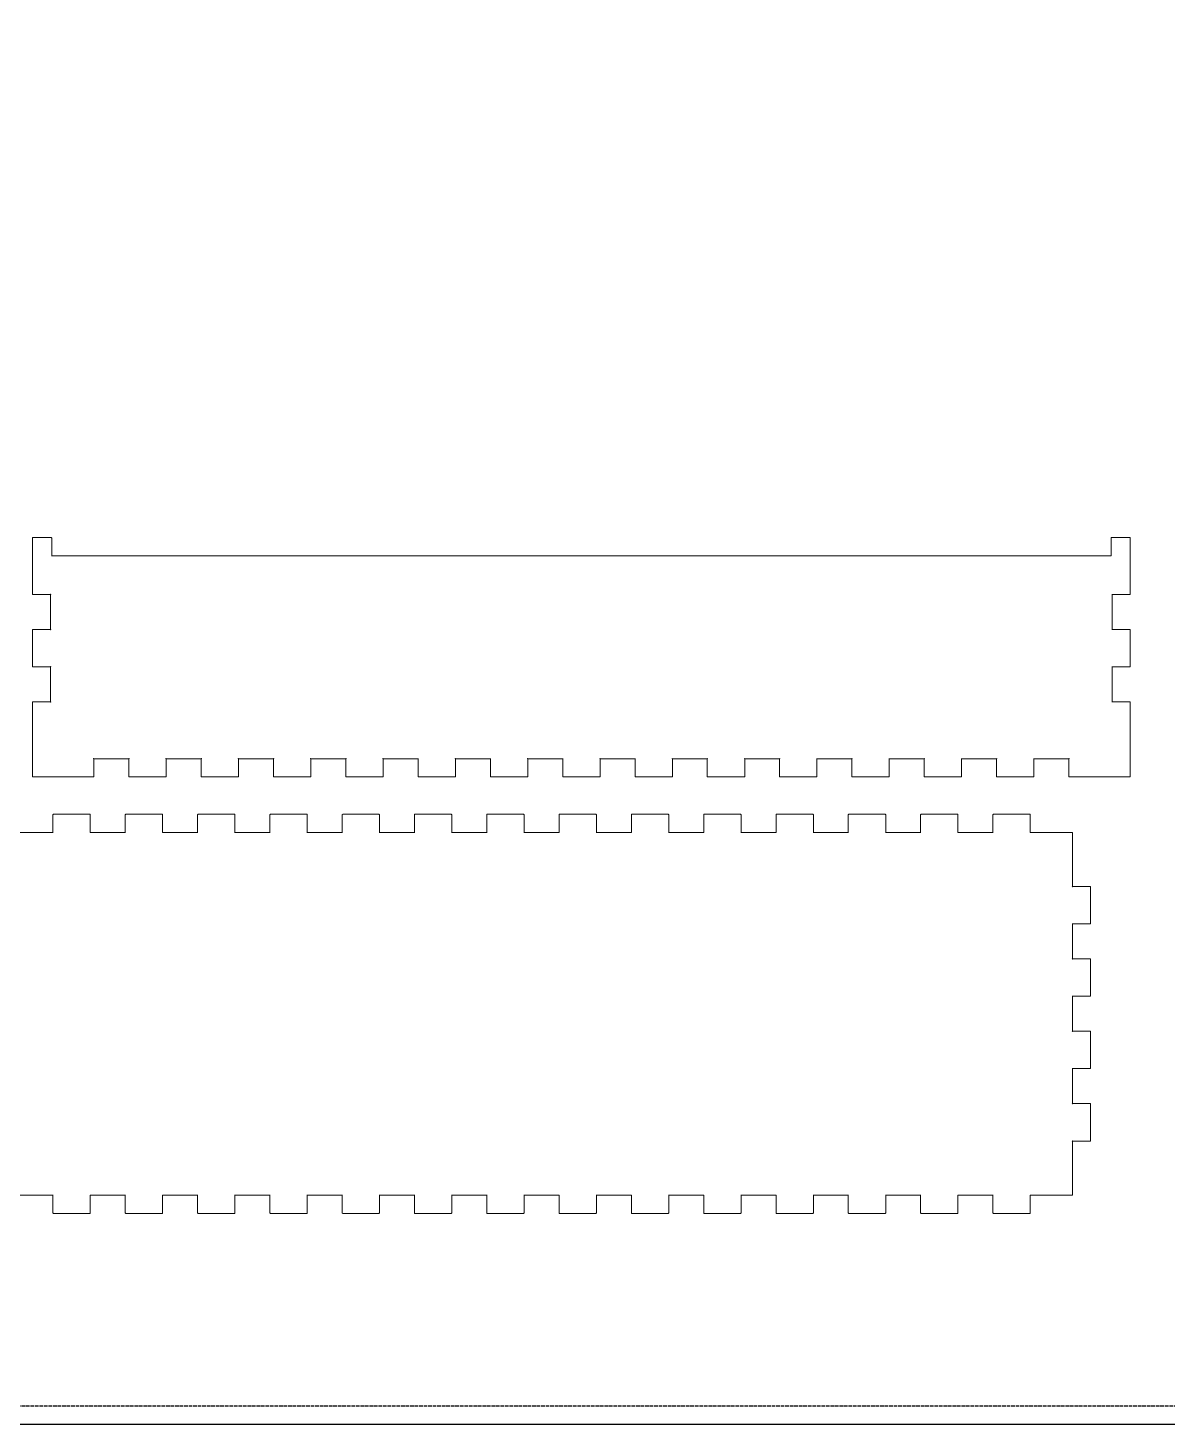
# Model space of a CAD drawing. Header units: millimetres. Extents: x 0 to 610, y 0 to 457.
# Drawn here: x 206.6 to 395.6, y 0 to 231.6 of the extents above; entities that cross this region are included whole.
import ezdxf

# ---------------------------------------------------------------- set-up
doc = ezdxf.new("R2010")
doc.units = ezdxf.units.MM
doc.header["$LTSCALE"] = 0.05
doc.linetypes.add('Dotted', pattern=[15, 12, -3])
doc.layers.get('0').update_dxf_attribs({"plot": 0})
doc.layers.add('CUT', color=1, linetype='Continuous', lineweight=0)

msp = doc.modelspace()

# ---------------------------------------------------------------- linework, layer by layer
msp.add_lwpolyline([(0, 0), (610, 0), (610, 457), (0, 457)], close=True)
at = {"linetype": 'Dotted'}
msp.add_lwpolyline([(3, 3), (607, 3), (607, 454), (3, 454)], close=True, dxfattribs=at)
at = {"layer": 'CUT'}
for p, q in [((207.35, 147.03), (207.32, 146.98)), ((207.32, 146.98), (207.32, 146.96)), ((207.32, 146.96), (207.32, 137.71)), ((207.4, 147.06), (207.35, 147.03)), ((207.42, 147.06), (207.4, 147.06)), ((210.42, 147.06), (207.42, 147.06)), ((210.44, 147.06), (210.42, 147.06)), ((210.49, 147.03), (210.44, 147.06)), ((210.52, 146.98), (210.49, 147.03)), ((210.52, 146.96), (210.52, 146.98)), ((210.52, 144.06), (210.52, 146.96)), ((386.35, 147.03), (386.32, 146.98)), ((386.32, 146.98), (386.32, 146.96)), ((386.32, 146.96), (386.32, 144.06)), ((386.41, 147.06), (386.35, 147.03)), ((386.42, 147.06), (386.41, 147.06)), ((389.42, 147.06), (386.42, 147.06)), ((389.44, 147.06), (389.42, 147.06)), ((389.49, 147.03), (389.44, 147.06)), ((389.52, 146.98), (389.49, 147.03)), ((389.52, 146.96), (389.52, 146.98)), ((389.52, 137.71), (389.52, 146.96)), ((210.51, 144.06), (210.48, 144.05)), ((210.48, 144.05), (210.48, 144.02)), ((210.48, 144.02), (210.51, 144.02)), ((210.52, 144.06), (210.51, 144.06)), ((210.51, 144.02), (210.52, 144.05)), ((386.32, 144.06), (210.52, 144.06)), ((210.52, 144.05), (210.52, 144.06)), ((386.32, 144.06), (386.32, 144.05)), ((386.33, 144.06), (386.32, 144.06)), ((386.32, 144.05), (386.34, 144.02)), ((386.36, 144.05), (386.33, 144.06)), ((386.34, 144.02), (386.36, 144.02)), ((386.36, 144.02), (386.36, 144.05)), ((207.32, 137.71), (207.32, 137.69)), ((207.32, 137.69), (207.35, 137.64)), ((207.35, 137.64), (207.4, 137.61)), ((207.4, 137.61), (207.42, 137.61)), ((207.42, 137.61), (210.32, 137.61)), ((210.34, 137.65), (210.32, 137.62)), ((210.32, 137.62), (210.32, 137.61)), ((210.32, 137.61), (210.33, 137.61)), ((210.32, 137.61), (210.32, 131.81)), ((210.33, 137.61), (210.36, 137.62)), ((210.36, 137.65), (210.34, 137.65)), ((210.36, 137.62), (210.36, 137.65)), ((386.51, 137.65), (386.48, 137.65)), ((386.48, 137.65), (386.48, 137.62)), ((386.48, 137.62), (386.51, 137.61)), ((386.52, 137.62), (386.51, 137.65)), ((386.51, 137.61), (386.52, 137.61)), ((386.52, 137.61), (386.52, 137.62)), ((386.52, 131.81), (386.52, 137.61)), ((386.52, 137.61), (389.42, 137.61)), ((389.42, 137.61), (389.44, 137.61)), ((389.44, 137.61), (389.49, 137.64)), ((389.49, 137.64), (389.52, 137.69)), ((389.52, 137.69), (389.52, 137.71)), ((207.35, 131.78), (207.32, 131.73)), ((207.32, 131.73), (207.32, 131.71)), ((207.32, 131.71), (207.32, 125.71)), ((207.4, 131.81), (207.35, 131.78)), ((207.42, 131.81), (207.4, 131.81)), ((210.32, 131.81), (207.42, 131.81)), ((210.32, 131.81), (210.32, 131.8)), ((210.33, 131.81), (210.32, 131.81)), ((210.32, 131.8), (210.34, 131.77)), ((210.36, 131.8), (210.33, 131.81)), ((210.34, 131.77), (210.36, 131.77)), ((210.36, 131.77), (210.36, 131.8)), ((386.51, 131.81), (386.48, 131.8)), ((386.48, 131.8), (386.48, 131.77)), ((386.48, 131.77), (386.51, 131.77)), ((386.52, 131.81), (386.51, 131.81)), ((386.51, 131.77), (386.52, 131.8)), ((389.42, 131.81), (386.52, 131.81)), ((386.52, 131.8), (386.52, 131.81)), ((389.44, 131.81), (389.42, 131.81)), ((389.49, 131.78), (389.44, 131.81)), ((389.52, 131.73), (389.49, 131.78)), ((389.52, 131.71), (389.52, 131.73)), ((389.52, 125.71), (389.52, 131.71)), ((207.32, 125.71), (207.32, 125.69)), ((207.32, 125.69), (207.35, 125.64)), ((207.35, 125.64), (207.4, 125.61)), ((207.4, 125.61), (207.42, 125.61)), ((207.42, 125.61), (210.32, 125.61)), ((210.34, 125.65), (210.32, 125.62)), ((210.32, 125.62), (210.32, 125.61)), ((210.32, 125.61), (210.33, 125.61)), ((210.32, 125.61), (210.32, 119.81)), ((210.33, 125.61), (210.36, 125.62)), ((210.36, 125.65), (210.34, 125.65)), ((210.36, 125.62), (210.36, 125.65)), ((386.51, 125.65), (386.48, 125.65)), ((386.48, 125.65), (386.48, 125.62)), ((386.48, 125.62), (386.51, 125.61)), ((386.52, 125.62), (386.51, 125.65)), ((386.51, 125.61), (386.52, 125.61)), ((386.52, 125.61), (386.52, 125.62)), ((386.52, 119.81), (386.52, 125.61)), ((386.52, 125.61), (389.42, 125.61)), ((389.42, 125.61), (389.44, 125.61)), ((389.44, 125.61), (389.49, 125.64)), ((389.49, 125.64), (389.52, 125.69)), ((389.52, 125.69), (389.52, 125.71)), ((207.35, 119.78), (207.32, 119.73)), ((207.32, 119.73), (207.32, 119.71)), ((207.32, 119.71), (207.32, 110.46)), ((207.4, 119.81), (207.35, 119.78)), ((207.42, 119.81), (207.4, 119.81)), ((210.32, 119.81), (207.42, 119.81)), ((210.32, 119.81), (210.32, 119.8)), ((210.33, 119.81), (210.32, 119.81)), ((210.32, 119.8), (210.34, 119.77)), ((210.36, 119.8), (210.33, 119.81)), ((210.34, 119.77), (210.36, 119.77)), ((210.36, 119.77), (210.36, 119.8)), ((386.51, 119.81), (386.48, 119.8)), ((386.48, 119.8), (386.48, 119.77)), ((386.48, 119.77), (386.51, 119.77)), ((386.52, 119.81), (386.51, 119.81)), ((386.51, 119.77), (386.52, 119.8)), ((389.42, 119.81), (386.52, 119.81)), ((386.52, 119.8), (386.52, 119.81)), ((389.44, 119.81), (389.42, 119.81)), ((389.49, 119.78), (389.44, 119.81)), ((389.52, 119.73), (389.49, 119.78)), ((389.52, 119.71), (389.52, 119.73)), ((389.52, 110.46), (389.52, 119.71)), ((207.32, 110.46), (207.32, 107.46)), ((217.51, 110.4), (217.48, 110.4)), ((217.48, 110.4), (217.48, 110.37)), ((217.48, 110.37), (217.51, 110.36)), ((217.52, 110.37), (217.51, 110.4)), ((217.51, 110.36), (217.52, 110.36)), ((217.52, 110.36), (217.52, 110.37)), ((217.52, 107.46), (217.52, 110.36)), ((217.52, 110.36), (223.32, 110.36)), ((223.34, 110.4), (223.32, 110.37)), ((223.32, 110.37), (223.32, 110.36)), ((223.32, 110.36), (223.33, 110.36)), ((223.32, 110.36), (223.32, 107.46)), ((223.33, 110.36), (223.36, 110.37)), ((223.36, 110.4), (223.34, 110.4)), ((223.36, 110.37), (223.36, 110.4)), ((229.51, 110.4), (229.48, 110.4)), ((229.48, 110.4), (229.48, 110.37)), ((229.48, 110.37), (229.51, 110.36)), ((229.52, 110.37), (229.51, 110.4)), ((229.51, 110.36), (229.52, 110.36)), ((229.52, 110.36), (229.52, 110.37)), ((229.52, 107.46), (229.52, 110.36)), ((229.52, 110.36), (235.32, 110.36)), ((235.34, 110.4), (235.32, 110.37)), ((235.32, 110.37), (235.32, 110.36)), ((235.32, 110.36), (235.33, 110.36)), ((235.32, 110.36), (235.32, 107.46)), ((235.33, 110.36), (235.36, 110.37)), ((235.36, 110.4), (235.34, 110.4)), ((235.36, 110.37), (235.36, 110.4)), ((241.51, 110.4), (241.48, 110.4)), ((241.48, 110.4), (241.48, 110.37)), ((241.48, 110.37), (241.51, 110.36)), ((241.52, 110.37), (241.51, 110.4)), ((241.51, 110.36), (241.52, 110.36)), ((241.52, 110.36), (241.52, 110.37)), ((241.52, 107.46), (241.52, 110.36)), ((241.52, 110.36), (247.32, 110.36)), ((247.34, 110.4), (247.32, 110.37)), ((247.32, 110.37), (247.32, 110.36)), ((247.32, 110.36), (247.33, 110.36)), ((247.32, 110.36), (247.32, 107.46)), ((247.33, 110.36), (247.36, 110.37)), ((247.36, 110.4), (247.34, 110.4)), ((247.36, 110.37), (247.36, 110.4)), ((253.51, 110.4), (253.48, 110.4)), ((253.48, 110.4), (253.48, 110.37)), ((253.48, 110.37), (253.51, 110.36)), ((253.52, 110.37), (253.51, 110.4)), ((253.51, 110.36), (253.52, 110.36)), ((253.52, 110.36), (253.52, 110.37)), ((253.52, 107.46), (253.52, 110.36)), ((253.52, 110.36), (259.32, 110.36)), ((259.34, 110.4), (259.32, 110.37)), ((259.32, 110.37), (259.32, 110.36)), ((259.32, 110.36), (259.33, 110.36)), ((259.32, 110.36), (259.32, 107.46)), ((259.33, 110.36), (259.36, 110.37)), ((259.36, 110.4), (259.34, 110.4)), ((259.36, 110.37), (259.36, 110.4)), ((265.51, 110.4), (265.48, 110.4)), ((265.48, 110.4), (265.48, 110.37)), ((265.48, 110.37), (265.51, 110.36)), ((265.52, 110.37), (265.51, 110.4)), ((265.51, 110.36), (265.52, 110.36)), ((265.52, 110.36), (265.52, 110.37)), ((265.52, 107.46), (265.52, 110.36)), ((265.52, 110.36), (271.32, 110.36)), ((271.34, 110.4), (271.32, 110.37)), ((271.32, 110.37), (271.32, 110.36)), ((271.32, 110.36), (271.33, 110.36)), ((271.32, 110.36), (271.32, 107.46)), ((271.33, 110.36), (271.36, 110.37)), ((271.36, 110.4), (271.34, 110.4)), ((271.36, 110.37), (271.36, 110.4)), ((277.51, 110.4), (277.48, 110.4)), ((277.48, 110.4), (277.48, 110.37)), ((277.48, 110.37), (277.51, 110.36)), ((277.52, 110.37), (277.51, 110.4)), ((277.51, 110.36), (277.52, 110.36)), ((277.52, 110.36), (277.52, 110.37)), ((277.52, 107.46), (277.52, 110.36)), ((277.52, 110.36), (283.32, 110.36)), ((283.34, 110.4), (283.32, 110.37)), ((283.32, 110.37), (283.32, 110.36)), ((283.32, 110.36), (283.33, 110.36)), ((283.32, 110.36), (283.32, 107.46)), ((283.33, 110.36), (283.36, 110.37)), ((283.36, 110.4), (283.34, 110.4)), ((283.36, 110.37), (283.36, 110.4)), ((289.51, 110.4), (289.48, 110.4)), ((289.48, 110.4), (289.48, 110.37)), ((289.48, 110.37), (289.51, 110.36)), ((289.52, 110.37), (289.51, 110.4)), ((289.51, 110.36), (289.52, 110.36)), ((289.52, 110.36), (289.52, 110.37)), ((289.52, 107.46), (289.52, 110.36)), ((289.52, 110.36), (295.32, 110.36)), ((295.34, 110.4), (295.32, 110.37)), ((295.32, 110.37), (295.32, 110.36)), ((295.32, 110.36), (295.33, 110.36)), ((295.32, 110.36), (295.32, 107.46)), ((295.33, 110.36), (295.36, 110.37)), ((295.36, 110.4), (295.34, 110.4)), ((295.36, 110.37), (295.36, 110.4)), ((301.51, 110.4), (301.48, 110.4)), ((301.48, 110.4), (301.48, 110.37)), ((301.48, 110.37), (301.51, 110.36)), ((301.52, 110.37), (301.51, 110.4)), ((301.51, 110.36), (301.52, 110.36)), ((301.52, 110.36), (301.52, 110.37)), ((301.52, 107.46), (301.52, 110.36)), ((301.52, 110.36), (307.32, 110.36)), ((307.34, 110.4), (307.32, 110.37)), ((307.32, 110.37), (307.32, 110.36)), ((307.32, 110.36), (307.33, 110.36)), ((307.32, 110.36), (307.32, 107.46)), ((307.33, 110.36), (307.36, 110.37)), ((307.36, 110.4), (307.34, 110.4)), ((307.36, 110.37), (307.36, 110.4)), ((313.51, 110.4), (313.48, 110.4)), ((313.48, 110.4), (313.48, 110.37)), ((313.48, 110.37), (313.51, 110.36)), ((313.52, 110.37), (313.51, 110.4)), ((313.51, 110.36), (313.52, 110.36)), ((313.52, 110.36), (313.52, 110.37)), ((313.52, 107.46), (313.52, 110.36)), ((313.52, 110.36), (319.32, 110.36)), ((319.34, 110.4), (319.32, 110.37)), ((319.32, 110.37), (319.32, 110.36)), ((319.32, 110.36), (319.33, 110.36)), ((319.32, 110.36), (319.32, 107.46)), ((319.33, 110.36), (319.36, 110.37)), ((319.36, 110.4), (319.34, 110.4)), ((319.36, 110.37), (319.36, 110.4)), ((325.51, 110.4), (325.48, 110.4)), ((325.48, 110.4), (325.48, 110.37)), ((325.48, 110.37), (325.51, 110.36)), ((325.52, 110.37), (325.51, 110.4)), ((325.51, 110.36), (325.52, 110.36)), ((325.52, 110.36), (325.52, 110.37)), ((325.52, 107.46), (325.52, 110.36)), ((325.52, 110.36), (331.32, 110.36)), ((331.34, 110.4), (331.32, 110.37)), ((331.32, 110.37), (331.32, 110.36)), ((331.32, 110.36), (331.33, 110.36)), ((331.32, 110.36), (331.32, 107.46)), ((331.33, 110.36), (331.36, 110.37)), ((331.36, 110.4), (331.34, 110.4)), ((331.36, 110.37), (331.36, 110.4)), ((337.51, 110.4), (337.48, 110.4)), ((337.48, 110.4), (337.48, 110.37)), ((337.48, 110.37), (337.51, 110.36)), ((337.52, 110.37), (337.51, 110.4)), ((337.51, 110.36), (337.52, 110.36)), ((337.52, 110.36), (337.52, 110.37)), ((337.52, 107.46), (337.52, 110.36)), ((337.52, 110.36), (343.32, 110.36)), ((343.34, 110.4), (343.32, 110.37)), ((343.32, 110.37), (343.32, 110.36)), ((343.32, 110.36), (343.33, 110.36)), ((343.32, 110.36), (343.32, 107.46)), ((343.33, 110.36), (343.36, 110.37)), ((343.36, 110.4), (343.34, 110.4)), ((343.36, 110.37), (343.36, 110.4)), ((349.51, 110.4), (349.48, 110.4)), ((349.48, 110.4), (349.48, 110.37)), ((349.48, 110.37), (349.51, 110.36)), ((349.52, 110.37), (349.51, 110.4)), ((349.51, 110.36), (349.52, 110.36)), ((349.52, 110.36), (349.52, 110.37)), ((349.52, 107.46), (349.52, 110.36)), ((349.52, 110.36), (355.32, 110.36)), ((355.34, 110.4), (355.32, 110.37)), ((355.32, 110.37), (355.32, 110.36)), ((355.32, 110.36), (355.33, 110.36)), ((355.32, 110.36), (355.32, 107.46)), ((355.33, 110.36), (355.36, 110.37)), ((355.36, 110.4), (355.34, 110.4)), ((355.36, 110.37), (355.36, 110.4)), ((361.49, 110.4), (361.48, 110.37)), ((361.48, 110.37), (361.51, 110.36)), ((361.51, 110.4), (361.49, 110.4)), ((361.52, 110.37), (361.51, 110.4)), ((361.51, 110.36), (361.52, 110.36)), ((361.52, 110.36), (361.52, 110.37)), ((361.52, 107.46), (361.52, 110.36)), ((361.52, 110.36), (367.32, 110.36)), ((367.34, 110.4), (367.32, 110.37)), ((367.32, 110.37), (367.32, 110.36)), ((367.32, 110.36), (367.33, 110.36)), ((367.32, 110.36), (367.32, 107.46)), ((367.33, 110.36), (367.36, 110.37)), ((367.36, 110.4), (367.34, 110.4)), ((367.36, 110.37), (367.36, 110.4)), ((373.51, 110.4), (373.48, 110.4)), ((373.48, 110.4), (373.48, 110.37)), ((373.48, 110.37), (373.51, 110.36)), ((373.52, 110.37), (373.51, 110.4)), ((373.51, 110.36), (373.52, 110.36)), ((373.52, 110.36), (373.52, 110.37)), ((373.52, 107.46), (373.52, 110.36)), ((373.52, 110.36), (379.32, 110.36)), ((379.34, 110.4), (379.32, 110.37)), ((379.32, 110.37), (379.32, 110.36)), ((379.32, 110.36), (379.33, 110.36)), ((379.32, 110.36), (379.32, 107.46)), ((379.33, 110.36), (379.36, 110.37)), ((379.36, 110.4), (379.34, 110.4)), ((379.36, 110.37), (379.36, 110.4)), ((389.52, 107.46), (389.52, 110.46)), ((207.32, 107.46), (207.32, 107.44)), ((207.32, 107.44), (207.35, 107.39)), ((207.35, 107.39), (207.4, 107.36)), ((207.4, 107.36), (207.42, 107.36)), ((207.42, 107.36), (210.42, 107.36)), ((210.42, 107.36), (217.42, 107.36)), ((210.42, 107.36), (210.42, 107.36)), ((217.42, 107.36), (217.44, 107.36)), ((217.44, 107.36), (217.49, 107.39)), ((217.49, 107.39), (217.52, 107.44)), ((217.52, 107.44), (217.52, 107.46)), ((223.32, 107.46), (223.32, 107.44)), ((223.32, 107.44), (223.35, 107.39)), ((223.35, 107.39), (223.4, 107.36)), ((223.4, 107.36), (223.42, 107.36)), ((223.42, 107.36), (229.42, 107.36)), ((229.42, 107.36), (229.44, 107.36)), ((229.44, 107.36), (229.49, 107.39)), ((229.49, 107.39), (229.52, 107.44)), ((229.52, 107.44), (229.52, 107.46)), ((235.32, 107.46), (235.32, 107.44)), ((235.32, 107.44), (235.35, 107.39)), ((235.35, 107.39), (235.4, 107.36)), ((235.4, 107.36), (235.42, 107.36)), ((235.42, 107.36), (241.42, 107.36)), ((241.42, 107.36), (241.44, 107.36)), ((241.44, 107.36), (241.49, 107.39)), ((241.49, 107.39), (241.52, 107.44)), ((241.52, 107.44), (241.52, 107.46)), ((247.32, 107.46), (247.32, 107.44)), ((247.32, 107.44), (247.35, 107.39)), ((247.35, 107.39), (247.41, 107.36)), ((247.41, 107.36), (247.42, 107.36)), ((247.42, 107.36), (253.42, 107.36)), ((253.42, 107.36), (253.44, 107.36)), ((253.44, 107.36), (253.49, 107.39)), ((253.49, 107.39), (253.52, 107.44)), ((253.52, 107.44), (253.52, 107.46)), ((259.32, 107.46), (259.32, 107.44)), ((259.32, 107.44), (259.35, 107.39)), ((259.35, 107.39), (259.4, 107.36)), ((259.4, 107.36), (259.42, 107.36)), ((259.42, 107.36), (265.42, 107.36)), ((265.42, 107.36), (265.44, 107.36)), ((265.44, 107.36), (265.49, 107.39)), ((265.49, 107.39), (265.52, 107.44)), ((265.52, 107.44), (265.52, 107.46)), ((271.32, 107.46), (271.32, 107.44)), ((271.32, 107.44), (271.35, 107.39)), ((271.35, 107.39), (271.4, 107.36)), ((271.4, 107.36), (271.42, 107.36)), ((271.42, 107.36), (277.42, 107.36)), ((277.42, 107.36), (277.44, 107.36)), ((277.44, 107.36), (277.49, 107.39)), ((277.49, 107.39), (277.52, 107.44)), ((277.52, 107.44), (277.52, 107.46)), ((283.32, 107.46), (283.32, 107.44)), ((283.32, 107.44), (283.35, 107.39)), ((283.35, 107.39), (283.4, 107.36)), ((283.4, 107.36), (283.42, 107.36)), ((283.42, 107.36), (289.42, 107.36)), ((289.42, 107.36), (289.44, 107.36)), ((289.44, 107.36), (289.49, 107.39)), ((289.49, 107.39), (289.52, 107.44)), ((289.52, 107.44), (289.52, 107.46)), ((295.32, 107.46), (295.32, 107.44)), ((295.32, 107.44), (295.35, 107.39)), ((295.35, 107.39), (295.4, 107.36)), ((295.4, 107.36), (295.42, 107.36)), ((295.42, 107.36), (301.42, 107.36)), ((301.42, 107.36), (301.44, 107.36)), ((301.44, 107.36), (301.49, 107.39)), ((301.49, 107.39), (301.52, 107.44)), ((301.52, 107.44), (301.52, 107.46)), ((307.32, 107.46), (307.32, 107.44)), ((307.32, 107.44), (307.35, 107.39)), ((307.35, 107.39), (307.4, 107.36)), ((307.4, 107.36), (307.42, 107.36)), ((307.42, 107.36), (313.42, 107.36)), ((313.42, 107.36), (313.44, 107.36)), ((313.44, 107.36), (313.49, 107.39)), ((313.49, 107.39), (313.52, 107.44)), ((313.52, 107.44), (313.52, 107.46)), ((319.32, 107.46), (319.32, 107.44)), ((319.32, 107.44), (319.35, 107.39)), ((319.35, 107.39), (319.4, 107.36)), ((319.4, 107.36), (319.42, 107.36)), ((319.42, 107.36), (325.42, 107.36)), ((325.42, 107.36), (325.44, 107.36)), ((325.44, 107.36), (325.49, 107.39)), ((325.49, 107.39), (325.52, 107.44)), ((325.52, 107.44), (325.52, 107.46)), ((331.32, 107.46), (331.32, 107.44)), ((331.32, 107.44), (331.35, 107.39)), ((331.35, 107.39), (331.4, 107.36)), ((331.4, 107.36), (331.42, 107.36)), ((331.42, 107.36), (337.42, 107.36)), ((337.42, 107.36), (337.44, 107.36)), ((337.44, 107.36), (337.49, 107.39)), ((337.49, 107.39), (337.52, 107.44)), ((337.52, 107.44), (337.52, 107.46)), ((343.32, 107.46), (343.32, 107.44)), ((343.32, 107.44), (343.35, 107.39)), ((343.35, 107.39), (343.4, 107.36)), ((343.4, 107.36), (343.42, 107.36)), ((343.42, 107.36), (349.42, 107.36)), ((349.42, 107.36), (349.44, 107.36)), ((349.44, 107.36), (349.49, 107.39)), ((349.49, 107.39), (349.52, 107.44)), ((349.52, 107.44), (349.52, 107.46)), ((355.32, 107.46), (355.32, 107.44)), ((355.32, 107.44), (355.35, 107.39)), ((355.35, 107.39), (355.4, 107.36)), ((355.4, 107.36), (355.42, 107.36)), ((355.42, 107.36), (361.42, 107.36)), ((361.42, 107.36), (361.44, 107.36)), ((361.44, 107.36), (361.49, 107.39)), ((361.49, 107.39), (361.52, 107.44)), ((361.52, 107.44), (361.52, 107.46)), ((367.32, 107.46), (367.32, 107.44)), ((367.32, 107.44), (367.35, 107.39)), ((367.35, 107.39), (367.41, 107.36)), ((367.41, 107.36), (367.42, 107.36)), ((367.42, 107.36), (373.42, 107.36)), ((373.42, 107.36), (373.44, 107.36)), ((373.44, 107.36), (373.49, 107.39)), ((373.49, 107.39), (373.52, 107.44)), ((373.52, 107.44), (373.52, 107.46)), ((379.32, 107.46), (379.32, 107.44)), ((379.32, 107.44), (379.35, 107.39)), ((379.35, 107.39), (379.4, 107.36)), ((379.4, 107.36), (379.42, 107.36)), ((379.42, 107.36), (386.42, 107.36)), ((386.42, 107.36), (389.42, 107.36)), ((389.42, 107.36), (389.44, 107.36)), ((389.44, 107.36), (389.49, 107.39)), ((389.49, 107.39), (389.52, 107.44)), ((389.52, 107.44), (389.52, 107.46)), ((210.75, 101.13), (210.72, 101.08)), ((210.72, 101.08), (210.72, 101.06)), ((210.72, 101.06), (210.72, 98.16)), ((210.8, 101.16), (210.75, 101.13)), ((210.82, 101.16), (210.8, 101.16)), ((216.82, 101.16), (210.82, 101.16)), ((216.84, 101.16), (216.82, 101.16)), ((216.89, 101.13), (216.84, 101.16)), ((216.92, 101.08), (216.89, 101.13)), ((216.92, 101.06), (216.92, 101.08)), ((216.92, 98.16), (216.92, 101.06)), ((222.75, 101.13), (222.72, 101.08)), ((222.72, 101.08), (222.72, 101.06)), ((222.72, 101.06), (222.72, 98.16)), ((222.8, 101.16), (222.75, 101.13)), ((222.82, 101.16), (222.8, 101.16)), ((228.82, 101.16), (222.82, 101.16)), ((228.84, 101.16), (228.82, 101.16)), ((228.89, 101.13), (228.84, 101.16)), ((228.92, 101.08), (228.89, 101.13)), ((228.92, 101.06), (228.92, 101.08)), ((228.92, 98.16), (228.92, 101.06)), ((234.75, 101.13), (234.72, 101.08)), ((234.72, 101.08), (234.72, 101.06)), ((234.72, 101.06), (234.72, 98.16)), ((234.8, 101.16), (234.75, 101.13)), ((234.82, 101.16), (234.8, 101.16)), ((240.82, 101.16), (234.82, 101.16)), ((240.84, 101.16), (240.82, 101.16)), ((240.89, 101.13), (240.84, 101.16)), ((240.92, 101.08), (240.89, 101.13)), ((240.92, 101.06), (240.92, 101.08)), ((240.92, 98.16), (240.92, 101.06)), ((246.75, 101.13), (246.72, 101.08)), ((246.72, 101.08), (246.72, 101.06)), ((246.72, 101.06), (246.72, 98.16)), ((246.8, 101.16), (246.75, 101.13)), ((246.82, 101.16), (246.8, 101.16)), ((252.82, 101.16), (246.82, 101.16)), ((252.84, 101.16), (252.82, 101.16)), ((252.89, 101.13), (252.84, 101.16)), ((252.92, 101.08), (252.89, 101.13)), ((252.92, 101.06), (252.92, 101.08)), ((252.92, 98.16), (252.92, 101.06)), ((258.75, 101.13), (258.72, 101.08)), ((258.72, 101.08), (258.72, 101.06)), ((258.72, 101.06), (258.72, 98.16)), ((258.81, 101.16), (258.75, 101.13)), ((258.82, 101.16), (258.81, 101.16)), ((264.82, 101.16), (258.82, 101.16)), ((264.84, 101.16), (264.82, 101.16)), ((264.89, 101.13), (264.84, 101.16)), ((264.92, 101.08), (264.89, 101.13)), ((264.92, 101.06), (264.92, 101.08)), ((264.92, 98.16), (264.92, 101.06)), ((270.75, 101.13), (270.72, 101.08)), ((270.72, 101.08), (270.72, 101.06)), ((270.72, 101.06), (270.72, 98.16)), ((270.8, 101.16), (270.75, 101.13)), ((270.82, 101.16), (270.8, 101.16)), ((276.82, 101.16), (270.82, 101.16)), ((276.84, 101.16), (276.82, 101.16)), ((276.89, 101.13), (276.84, 101.16)), ((276.92, 101.08), (276.89, 101.13)), ((276.92, 101.06), (276.92, 101.08)), ((276.92, 98.16), (276.92, 101.06)), ((282.75, 101.13), (282.72, 101.08)), ((282.72, 101.08), (282.72, 101.06)), ((282.72, 101.06), (282.72, 98.16)), ((282.8, 101.16), (282.75, 101.13)), ((282.82, 101.16), (282.8, 101.16)), ((288.82, 101.16), (282.82, 101.16)), ((288.84, 101.16), (288.82, 101.16)), ((288.89, 101.13), (288.84, 101.16)), ((288.92, 101.08), (288.89, 101.13)), ((288.92, 101.06), (288.92, 101.08)), ((288.92, 98.16), (288.92, 101.06)), ((294.75, 101.13), (294.72, 101.08)), ((294.72, 101.08), (294.72, 101.06)), ((294.72, 101.06), (294.72, 98.16)), ((294.81, 101.16), (294.75, 101.13)), ((294.82, 101.16), (294.81, 101.16)), ((300.82, 101.16), (294.82, 101.16)), ((300.84, 101.16), (300.82, 101.16)), ((300.89, 101.13), (300.84, 101.16)), ((300.92, 101.08), (300.89, 101.13)), ((300.92, 101.06), (300.92, 101.08)), ((300.92, 98.16), (300.92, 101.06)), ((306.75, 101.13), (306.72, 101.08)), ((306.72, 101.08), (306.72, 101.06)), ((306.72, 101.06), (306.72, 98.16)), ((306.81, 101.16), (306.75, 101.13)), ((306.82, 101.16), (306.81, 101.16)), ((312.82, 101.16), (306.82, 101.16)), ((312.84, 101.16), (312.82, 101.16)), ((312.89, 101.13), (312.84, 101.16)), ((312.92, 101.08), (312.89, 101.13)), ((312.92, 101.06), (312.92, 101.08)), ((312.92, 98.16), (312.92, 101.06)), ((318.75, 101.13), (318.72, 101.08)), ((318.72, 101.08), (318.72, 101.06)), ((318.72, 101.06), (318.72, 98.16)), ((318.81, 101.16), (318.75, 101.13)), ((318.82, 101.16), (318.81, 101.16)), ((324.82, 101.16), (318.82, 101.16)), ((324.84, 101.16), (324.82, 101.16)), ((324.89, 101.13), (324.84, 101.16)), ((324.92, 101.08), (324.89, 101.13)), ((324.92, 101.06), (324.92, 101.08)), ((324.92, 98.16), (324.92, 101.06)), ((330.75, 101.13), (330.72, 101.08)), ((330.72, 101.08), (330.72, 101.06)), ((330.72, 101.06), (330.72, 98.16)), ((330.81, 101.16), (330.75, 101.13)), ((330.82, 101.16), (330.81, 101.16)), ((336.82, 101.16), (330.82, 101.16)), ((336.84, 101.16), (336.82, 101.16)), ((336.89, 101.13), (336.84, 101.16)), ((336.92, 101.08), (336.89, 101.13)), ((336.92, 101.06), (336.92, 101.08)), ((336.92, 98.16), (336.92, 101.06)), ((342.75, 101.13), (342.72, 101.08)), ((342.72, 101.08), (342.72, 101.06)), ((342.72, 101.06), (342.72, 98.16)), ((342.8, 101.16), (342.75, 101.13)), ((342.82, 101.16), (342.8, 101.16)), ((348.82, 101.16), (342.82, 101.16)), ((348.84, 101.16), (348.82, 101.16)), ((348.89, 101.13), (348.84, 101.16)), ((348.92, 101.08), (348.89, 101.13)), ((348.92, 101.06), (348.92, 101.08)), ((348.92, 98.16), (348.92, 101.06)), ((354.75, 101.13), (354.72, 101.08)), ((354.72, 101.08), (354.72, 101.06)), ((354.72, 101.06), (354.72, 98.16)), ((354.81, 101.16), (354.75, 101.13)), ((354.82, 101.16), (354.81, 101.16)), ((360.82, 101.16), (354.82, 101.16)), ((360.84, 101.16), (360.82, 101.16)), ((360.89, 101.13), (360.84, 101.16)), ((360.92, 101.08), (360.89, 101.13)), ((360.92, 101.06), (360.92, 101.08)), ((360.92, 98.16), (360.92, 101.06)), ((366.75, 101.13), (366.72, 101.08)), ((366.72, 101.08), (366.72, 101.06)), ((366.72, 101.06), (366.72, 98.16)), ((366.81, 101.16), (366.75, 101.13)), ((366.82, 101.16), (366.81, 101.16)), ((372.82, 101.16), (366.82, 101.16)), ((372.84, 101.16), (372.82, 101.16)), ((372.89, 101.13), (372.84, 101.16)), ((372.92, 101.08), (372.89, 101.13)), ((372.92, 101.06), (372.92, 101.08)), ((372.92, 98.16), (372.92, 101.06)), ((210.72, 98.16), (203.82, 98.16)), ((210.72, 98.16), (210.72, 98.15)), ((210.73, 98.16), (210.72, 98.16)), ((210.72, 98.15), (210.74, 98.12)), ((210.76, 98.15), (210.73, 98.16)), ((210.74, 98.12), (210.76, 98.12)), ((210.76, 98.12), (210.76, 98.15)), ((216.91, 98.16), (216.88, 98.15)), ((216.88, 98.15), (216.88, 98.12)), ((216.88, 98.12), (216.91, 98.12)), ((216.92, 98.16), (216.91, 98.16)), ((216.91, 98.12), (216.92, 98.15)), ((222.72, 98.16), (216.92, 98.16)), ((216.92, 98.15), (216.92, 98.16)), ((222.72, 98.16), (222.72, 98.15)), ((222.73, 98.16), (222.72, 98.16)), ((222.72, 98.15), (222.74, 98.12)), ((222.76, 98.15), (222.73, 98.16)), ((222.74, 98.12), (222.76, 98.12)), ((222.76, 98.12), (222.76, 98.15)), ((228.91, 98.16), (228.88, 98.15)), ((228.88, 98.15), (228.88, 98.12)), ((228.88, 98.12), (228.91, 98.12)), ((228.92, 98.16), (228.91, 98.16)), ((228.91, 98.12), (228.92, 98.15)), ((234.72, 98.16), (228.92, 98.16)), ((228.92, 98.15), (228.92, 98.16)), ((234.72, 98.16), (234.72, 98.15)), ((234.73, 98.16), (234.72, 98.16)), ((234.72, 98.15), (234.74, 98.12)), ((234.76, 98.15), (234.73, 98.16)), ((234.74, 98.12), (234.76, 98.12)), ((234.76, 98.12), (234.76, 98.15)), ((240.91, 98.16), (240.88, 98.15)), ((240.88, 98.15), (240.88, 98.12)), ((240.88, 98.12), (240.91, 98.12)), ((240.92, 98.16), (240.91, 98.16)), ((240.91, 98.12), (240.92, 98.15)), ((246.72, 98.16), (240.92, 98.16)), ((240.92, 98.15), (240.92, 98.16)), ((246.72, 98.16), (246.72, 98.15)), ((246.73, 98.16), (246.72, 98.16)), ((246.72, 98.15), (246.74, 98.12)), ((246.76, 98.15), (246.73, 98.16)), ((246.74, 98.12), (246.76, 98.12)), ((246.76, 98.12), (246.76, 98.15)), ((252.91, 98.16), (252.88, 98.15)), ((252.88, 98.15), (252.89, 98.12)), ((252.89, 98.12), (252.91, 98.12)), ((252.92, 98.16), (252.91, 98.16)), ((252.91, 98.12), (252.92, 98.15)), ((258.72, 98.16), (252.92, 98.16)), ((252.92, 98.15), (252.92, 98.16)), ((258.72, 98.16), (258.72, 98.15)), ((258.73, 98.16), (258.72, 98.16)), ((258.72, 98.15), (258.74, 98.12)), ((258.76, 98.15), (258.73, 98.16)), ((258.74, 98.12), (258.76, 98.12)), ((258.76, 98.12), (258.76, 98.15)), ((264.91, 98.16), (264.88, 98.15)), ((264.88, 98.15), (264.88, 98.12)), ((264.88, 98.12), (264.91, 98.12)), ((264.92, 98.16), (264.91, 98.16)), ((264.91, 98.12), (264.92, 98.15)), ((270.72, 98.16), (264.92, 98.16)), ((264.92, 98.15), (264.92, 98.16)), ((270.72, 98.16), (270.72, 98.15)), ((270.73, 98.16), (270.72, 98.16)), ((270.72, 98.15), (270.74, 98.12)), ((270.76, 98.15), (270.73, 98.16)), ((270.74, 98.12), (270.76, 98.12)), ((270.76, 98.12), (270.76, 98.15)), ((276.91, 98.16), (276.88, 98.15)), ((276.88, 98.15), (276.88, 98.12)), ((276.88, 98.12), (276.91, 98.12)), ((276.92, 98.16), (276.91, 98.16)), ((276.91, 98.12), (276.92, 98.15)), ((282.72, 98.16), (276.92, 98.16)), ((276.92, 98.15), (276.92, 98.16)), ((282.72, 98.16), (282.72, 98.15)), ((282.73, 98.16), (282.72, 98.16)), ((282.72, 98.15), (282.74, 98.12)), ((282.76, 98.15), (282.73, 98.16)), ((282.74, 98.12), (282.76, 98.12)), ((282.76, 98.12), (282.76, 98.15)), ((288.91, 98.16), (288.88, 98.15)), ((288.88, 98.15), (288.89, 98.12)), ((288.89, 98.12), (288.91, 98.12)), ((288.92, 98.16), (288.91, 98.16)), ((288.91, 98.12), (288.92, 98.15)), ((294.72, 98.16), (288.92, 98.16)), ((288.92, 98.15), (288.92, 98.16)), ((294.72, 98.16), (294.72, 98.15)), ((294.73, 98.16), (294.72, 98.16)), ((294.72, 98.15), (294.74, 98.12)), ((294.76, 98.15), (294.73, 98.16)), ((294.74, 98.12), (294.76, 98.12)), ((294.76, 98.12), (294.76, 98.15)), ((300.91, 98.16), (300.88, 98.15)), ((300.88, 98.15), (300.89, 98.12)), ((300.89, 98.12), (300.91, 98.12)), ((300.92, 98.16), (300.91, 98.16)), ((300.91, 98.12), (300.92, 98.15)), ((306.72, 98.16), (300.92, 98.16)), ((300.92, 98.15), (300.92, 98.16)), ((306.72, 98.16), (306.72, 98.15)), ((306.73, 98.16), (306.72, 98.16)), ((306.72, 98.15), (306.74, 98.12)), ((306.76, 98.15), (306.73, 98.16)), ((306.74, 98.12), (306.76, 98.12)), ((306.76, 98.12), (306.76, 98.15)), ((312.91, 98.16), (312.88, 98.15)), ((312.88, 98.15), (312.88, 98.12)), ((312.88, 98.12), (312.91, 98.12)), ((312.92, 98.16), (312.91, 98.16)), ((312.91, 98.12), (312.92, 98.15)), ((318.72, 98.16), (312.92, 98.16)), ((312.92, 98.15), (312.92, 98.16)), ((318.72, 98.16), (318.72, 98.15)), ((318.73, 98.16), (318.72, 98.16)), ((318.72, 98.15), (318.74, 98.12)), ((318.76, 98.15), (318.73, 98.16)), ((318.74, 98.12), (318.76, 98.12)), ((318.76, 98.12), (318.76, 98.15)), ((324.91, 98.16), (324.88, 98.15)), ((324.88, 98.15), (324.88, 98.12)), ((324.88, 98.12), (324.91, 98.12)), ((324.92, 98.16), (324.91, 98.16)), ((324.91, 98.12), (324.92, 98.15)), ((330.72, 98.16), (324.92, 98.16)), ((324.92, 98.15), (324.92, 98.16)), ((330.72, 98.16), (330.72, 98.15)), ((330.73, 98.16), (330.72, 98.16)), ((330.72, 98.15), (330.74, 98.12)), ((330.76, 98.15), (330.73, 98.16)), ((330.74, 98.12), (330.76, 98.12)), ((330.76, 98.12), (330.76, 98.15)), ((336.91, 98.16), (336.88, 98.15)), ((336.88, 98.15), (336.88, 98.12)), ((336.88, 98.12), (336.91, 98.12)), ((336.92, 98.16), (336.91, 98.16)), ((336.91, 98.12), (336.92, 98.15)), ((342.72, 98.16), (336.92, 98.16)), ((336.92, 98.15), (336.92, 98.16)), ((342.72, 98.16), (342.72, 98.15)), ((342.73, 98.16), (342.72, 98.16)), ((342.72, 98.15), (342.74, 98.12)), ((342.76, 98.15), (342.73, 98.16)), ((342.74, 98.12), (342.76, 98.12)), ((342.76, 98.12), (342.76, 98.15)), ((348.91, 98.16), (348.88, 98.15)), ((348.88, 98.15), (348.89, 98.12)), ((348.89, 98.12), (348.91, 98.12)), ((348.92, 98.16), (348.91, 98.16)), ((348.91, 98.12), (348.92, 98.15)), ((354.72, 98.16), (348.92, 98.16)), ((348.92, 98.15), (348.92, 98.16)), ((354.72, 98.16), (354.72, 98.15)), ((354.73, 98.16), (354.72, 98.16)), ((354.72, 98.15), (354.74, 98.12)), ((354.76, 98.15), (354.73, 98.16)), ((354.74, 98.12), (354.76, 98.12)), ((354.76, 98.12), (354.76, 98.15)), ((360.91, 98.16), (360.88, 98.15)), ((360.88, 98.15), (360.89, 98.12)), ((360.89, 98.12), (360.91, 98.12)), ((360.92, 98.16), (360.91, 98.16)), ((360.91, 98.12), (360.92, 98.15)), ((366.72, 98.16), (360.92, 98.16)), ((360.92, 98.15), (360.92, 98.16)), ((366.72, 98.16), (366.72, 98.15)), ((366.73, 98.16), (366.72, 98.16)), ((366.72, 98.15), (366.73, 98.12)), ((366.76, 98.15), (366.73, 98.16)), ((366.73, 98.12), (366.76, 98.12)), ((366.76, 98.12), (366.76, 98.15)), ((372.91, 98.16), (372.88, 98.15)), ((372.88, 98.15), (372.88, 98.12)), ((372.88, 98.12), (372.91, 98.12)), ((372.92, 98.16), (372.91, 98.16)), ((372.91, 98.12), (372.92, 98.15)), ((379.82, 98.16), (372.92, 98.16)), ((372.92, 98.15), (372.92, 98.16)), ((379.84, 98.16), (379.82, 98.16)), ((379.89, 98.13), (379.84, 98.16)), ((379.92, 98.08), (379.89, 98.13)), ((379.92, 98.06), (379.92, 98.08)), ((379.92, 89.16), (379.92, 98.06)), ((379.91, 89.16), (379.88, 89.15)), ((379.88, 89.15), (379.89, 89.12)), ((379.89, 89.12), (379.91, 89.12)), ((379.92, 89.16), (379.91, 89.16)), ((379.91, 89.12), (379.92, 89.15)), ((382.82, 89.16), (379.92, 89.16)), ((379.92, 89.15), (379.92, 89.16)), ((382.84, 89.16), (382.82, 89.16)), ((382.89, 89.13), (382.84, 89.16)), ((382.92, 89.08), (382.89, 89.13)), ((382.92, 89.06), (382.92, 89.08)), ((382.92, 83.06), (382.92, 89.06)), ((379.89, 83), (379.88, 82.97)), ((379.88, 82.97), (379.91, 82.96)), ((379.91, 83), (379.89, 83)), ((379.92, 82.97), (379.91, 83)), ((379.91, 82.96), (379.92, 82.96)), ((379.92, 82.96), (379.92, 82.97)), ((379.92, 77.16), (379.92, 82.96)), ((379.92, 82.96), (382.82, 82.96)), ((382.82, 82.96), (382.84, 82.96)), ((382.84, 82.96), (382.89, 82.99)), ((382.89, 82.99), (382.92, 83.04)), ((382.92, 83.04), (382.92, 83.06)), ((379.91, 77.16), (379.88, 77.15)), ((379.88, 77.15), (379.89, 77.12)), ((379.89, 77.12), (379.91, 77.12)), ((379.92, 77.16), (379.91, 77.16)), ((379.91, 77.12), (379.92, 77.15)), ((382.82, 77.16), (379.92, 77.16)), ((379.92, 77.15), (379.92, 77.16)), ((382.84, 77.16), (382.82, 77.16)), ((382.89, 77.13), (382.84, 77.16)), ((382.92, 77.08), (382.89, 77.13)), ((382.92, 77.06), (382.92, 77.08)), ((382.92, 71.06), (382.92, 77.06)), ((379.89, 71), (379.88, 70.97)), ((379.88, 70.97), (379.91, 70.96)), ((379.91, 71), (379.89, 71)), ((379.92, 70.97), (379.91, 71)), ((379.91, 70.96), (379.92, 70.96)), ((379.92, 70.96), (379.92, 70.97)), ((379.92, 65.16), (379.92, 70.96)), ((379.92, 70.96), (382.82, 70.96)), ((382.82, 70.96), (382.84, 70.96)), ((382.84, 70.96), (382.89, 70.99)), ((382.89, 70.99), (382.92, 71.04)), ((382.92, 71.04), (382.92, 71.06)), ((379.91, 65.16), (379.88, 65.15)), ((379.88, 65.15), (379.89, 65.12)), ((379.89, 65.12), (379.91, 65.12)), ((379.92, 65.16), (379.91, 65.16)), ((379.91, 65.12), (379.92, 65.15)), ((382.82, 65.16), (379.92, 65.16)), ((379.92, 65.15), (379.92, 65.16)), ((382.84, 65.16), (382.82, 65.16)), ((382.89, 65.13), (382.84, 65.16)), ((382.92, 65.08), (382.89, 65.13)), ((382.92, 65.06), (382.92, 65.08)), ((382.92, 59.06), (382.92, 65.06)), ((379.89, 59), (379.88, 58.97)), ((379.88, 58.97), (379.91, 58.96)), ((379.91, 59), (379.89, 59)), ((379.92, 58.97), (379.91, 59)), ((379.91, 58.96), (379.92, 58.96)), ((379.92, 58.96), (379.92, 58.97)), ((379.92, 53.16), (379.92, 58.96)), ((379.92, 58.96), (382.82, 58.96)), ((382.82, 58.96), (382.84, 58.96)), ((382.84, 58.96), (382.89, 58.99)), ((382.89, 58.99), (382.92, 59.04)), ((382.92, 59.04), (382.92, 59.06)), ((379.91, 53.16), (379.88, 53.15)), ((379.88, 53.15), (379.89, 53.12)), ((379.89, 53.12), (379.91, 53.12)), ((379.92, 53.16), (379.91, 53.16)), ((379.91, 53.12), (379.92, 53.15)), ((382.82, 53.16), (379.92, 53.16)), ((379.92, 53.15), (379.92, 53.16)), ((382.84, 53.16), (382.82, 53.16)), ((382.89, 53.13), (382.84, 53.16)), ((382.92, 53.08), (382.89, 53.13)), ((382.92, 53.06), (382.92, 53.08)), ((382.92, 47.06), (382.92, 53.06)), ((379.89, 47), (379.88, 46.97)), ((379.88, 46.97), (379.91, 46.96)), ((379.91, 47), (379.89, 47)), ((379.92, 46.97), (379.91, 47)), ((379.91, 46.96), (379.92, 46.96)), ((379.92, 46.96), (379.92, 46.97)), ((379.92, 38.06), (379.92, 46.96)), ((379.92, 46.96), (382.82, 46.96)), ((382.82, 46.96), (382.84, 46.96)), ((382.84, 46.96), (382.89, 46.99)), ((382.89, 46.99), (382.92, 47.04)), ((382.92, 47.04), (382.92, 47.06)), ((203.82, 37.96), (210.72, 37.96)), ((210.74, 38), (210.72, 37.97)), ((210.72, 37.97), (210.72, 37.96)), ((210.72, 37.96), (210.73, 37.96)), ((210.72, 37.96), (210.72, 35.06)), ((210.73, 37.96), (210.76, 37.97)), ((210.76, 38), (210.74, 38)), ((210.76, 37.97), (210.76, 38)), ((216.91, 38), (216.88, 38)), ((216.88, 38), (216.88, 37.97)), ((216.88, 37.97), (216.91, 37.96)), ((216.92, 37.97), (216.91, 38)), ((216.91, 37.96), (216.92, 37.96)), ((216.92, 37.96), (216.92, 37.97)), ((216.92, 35.06), (216.92, 37.96)), ((216.92, 37.96), (222.72, 37.96)), ((222.74, 38), (222.72, 37.97)), ((222.72, 37.97), (222.72, 37.96)), ((222.72, 37.96), (222.73, 37.96)), ((222.72, 37.96), (222.72, 35.06)), ((222.73, 37.96), (222.76, 37.97)), ((222.76, 38), (222.74, 38)), ((222.76, 37.97), (222.76, 38)), ((228.91, 38), (228.88, 38)), ((228.88, 38), (228.88, 37.97)), ((228.88, 37.97), (228.91, 37.96)), ((228.92, 37.97), (228.91, 38)), ((228.91, 37.96), (228.92, 37.96)), ((228.92, 37.96), (228.92, 37.97)), ((228.92, 35.06), (228.92, 37.96)), ((228.92, 37.96), (234.72, 37.96)), ((234.74, 38), (234.72, 37.97)), ((234.72, 37.97), (234.72, 37.96)), ((234.72, 37.96), (234.73, 37.96)), ((234.72, 37.96), (234.72, 35.06)), ((234.73, 37.96), (234.76, 37.97)), ((234.76, 38), (234.74, 38)), ((234.76, 37.97), (234.76, 38)), ((240.91, 38), (240.88, 38)), ((240.88, 38), (240.88, 37.97)), ((240.88, 37.97), (240.91, 37.96)), ((240.92, 37.97), (240.91, 38)), ((240.91, 37.96), (240.92, 37.96)), ((240.92, 37.96), (240.92, 37.97)), ((240.92, 35.06), (240.92, 37.96)), ((240.92, 37.96), (246.72, 37.96)), ((246.74, 38), (246.72, 37.97)), ((246.72, 37.97), (246.72, 37.96)), ((246.72, 37.96), (246.73, 37.96)), ((246.72, 37.96), (246.72, 35.06)), ((246.73, 37.96), (246.76, 37.97)), ((246.76, 38), (246.74, 38)), ((246.76, 37.97), (246.76, 38)), ((252.89, 38), (252.88, 37.97)), ((252.88, 37.97), (252.91, 37.96)), ((252.91, 38), (252.89, 38)), ((252.92, 37.97), (252.91, 38)), ((252.91, 37.96), (252.92, 37.96)), ((252.92, 37.96), (252.92, 37.97)), ((252.92, 35.06), (252.92, 37.96)), ((252.92, 37.96), (258.72, 37.96)), ((258.74, 38), (258.72, 37.97)), ((258.72, 37.97), (258.72, 37.96)), ((258.72, 37.96), (258.73, 37.96)), ((258.72, 37.96), (258.72, 35.06)), ((258.73, 37.96), (258.76, 37.97)), ((258.76, 38), (258.74, 38)), ((258.76, 37.97), (258.76, 38)), ((264.91, 38), (264.88, 38)), ((264.88, 38), (264.88, 37.97)), ((264.88, 37.97), (264.91, 37.96)), ((264.92, 37.97), (264.91, 38)), ((264.91, 37.96), (264.92, 37.96)), ((264.92, 37.96), (264.92, 37.97)), ((264.92, 35.06), (264.92, 37.96)), ((264.92, 37.96), (270.72, 37.96)), ((270.74, 38), (270.72, 37.97)), ((270.72, 37.97), (270.72, 37.96)), ((270.72, 37.96), (270.73, 37.96)), ((270.72, 37.96), (270.72, 35.06)), ((270.73, 37.96), (270.76, 37.97)), ((270.76, 38), (270.74, 38)), ((270.76, 37.97), (270.76, 38)), ((276.91, 38), (276.88, 38)), ((276.88, 38), (276.88, 37.97)), ((276.88, 37.97), (276.91, 37.96)), ((276.92, 37.97), (276.91, 38)), ((276.91, 37.96), (276.92, 37.96)), ((276.92, 37.96), (276.92, 37.97)), ((276.92, 35.06), (276.92, 37.96)), ((276.92, 37.96), (282.72, 37.96)), ((282.74, 38), (282.72, 37.97)), ((282.72, 37.97), (282.72, 37.96)), ((282.72, 37.96), (282.73, 37.96)), ((282.72, 37.96), (282.72, 35.06)), ((282.73, 37.96), (282.76, 37.97)), ((282.76, 38), (282.74, 38)), ((282.76, 37.97), (282.76, 38)), ((288.89, 38), (288.88, 37.97)), ((288.88, 37.97), (288.91, 37.96)), ((288.91, 38), (288.89, 38)), ((288.92, 37.97), (288.91, 38)), ((288.91, 37.96), (288.92, 37.96)), ((288.92, 37.96), (288.92, 37.97)), ((288.92, 35.06), (288.92, 37.96)), ((288.92, 37.96), (294.72, 37.96)), ((294.74, 38), (294.72, 37.97)), ((294.72, 37.97), (294.72, 37.96)), ((294.72, 37.96), (294.73, 37.96)), ((294.72, 37.96), (294.72, 35.06)), ((294.73, 37.96), (294.76, 37.97)), ((294.76, 38), (294.74, 38)), ((294.76, 37.97), (294.76, 38)), ((300.89, 38), (300.88, 37.97)), ((300.88, 37.97), (300.91, 37.96)), ((300.91, 38), (300.89, 38)), ((300.92, 37.97), (300.91, 38)), ((300.91, 37.96), (300.92, 37.96)), ((300.92, 37.96), (300.92, 37.97)), ((300.92, 35.06), (300.92, 37.96)), ((300.92, 37.96), (306.72, 37.96)), ((306.74, 38), (306.72, 37.97)), ((306.72, 37.97), (306.72, 37.96)), ((306.72, 37.96), (306.73, 37.96)), ((306.72, 37.96), (306.72, 35.06)), ((306.73, 37.96), (306.76, 37.97)), ((306.76, 38), (306.74, 38)), ((306.76, 37.97), (306.76, 38)), ((312.91, 38), (312.88, 38)), ((312.88, 38), (312.88, 37.97)), ((312.88, 37.97), (312.91, 37.96)), ((312.92, 37.97), (312.91, 38)), ((312.91, 37.96), (312.92, 37.96)), ((312.92, 37.96), (312.92, 37.97)), ((312.92, 35.06), (312.92, 37.96)), ((312.92, 37.96), (318.72, 37.96)), ((318.74, 38), (318.72, 37.97)), ((318.72, 37.97), (318.72, 37.96)), ((318.72, 37.96), (318.73, 37.96)), ((318.72, 37.96), (318.72, 35.06)), ((318.73, 37.96), (318.76, 37.97)), ((318.76, 38), (318.74, 38)), ((318.76, 37.97), (318.76, 38)), ((324.91, 38), (324.88, 38)), ((324.88, 38), (324.88, 37.97)), ((324.88, 37.97), (324.91, 37.96)), ((324.92, 37.97), (324.91, 38)), ((324.91, 37.96), (324.92, 37.96)), ((324.92, 37.96), (324.92, 37.97)), ((324.92, 35.06), (324.92, 37.96)), ((324.92, 37.96), (330.72, 37.96)), ((330.74, 38), (330.72, 37.97)), ((330.72, 37.97), (330.72, 37.96)), ((330.72, 37.96), (330.73, 37.96)), ((330.72, 37.96), (330.72, 35.06)), ((330.73, 37.96), (330.76, 37.97)), ((330.76, 38), (330.74, 38)), ((330.76, 37.97), (330.76, 38)), ((336.91, 38), (336.88, 38)), ((336.88, 38), (336.88, 37.97)), ((336.88, 37.97), (336.91, 37.96)), ((336.92, 37.97), (336.91, 38)), ((336.91, 37.96), (336.92, 37.96)), ((336.92, 37.96), (336.92, 37.97)), ((336.92, 35.06), (336.92, 37.96)), ((336.92, 37.96), (342.72, 37.96)), ((342.74, 38), (342.72, 37.97)), ((342.72, 37.97), (342.72, 37.96)), ((342.72, 37.96), (342.73, 37.96)), ((342.72, 37.96), (342.72, 35.06)), ((342.73, 37.96), (342.76, 37.97)), ((342.76, 38), (342.74, 38)), ((342.76, 37.97), (342.76, 38)), ((348.89, 38), (348.88, 37.97)), ((348.88, 37.97), (348.91, 37.96)), ((348.91, 38), (348.89, 38)), ((348.92, 37.97), (348.91, 38)), ((348.91, 37.96), (348.92, 37.96)), ((348.92, 37.96), (348.92, 37.97)), ((348.92, 35.06), (348.92, 37.96)), ((348.92, 37.96), (354.72, 37.96)), ((354.74, 38), (354.72, 37.97)), ((354.72, 37.97), (354.72, 37.96)), ((354.72, 37.96), (354.73, 37.96)), ((354.72, 37.96), (354.72, 35.06)), ((354.73, 37.96), (354.76, 37.97)), ((354.76, 38), (354.74, 38)), ((354.76, 37.97), (354.76, 38)), ((360.89, 38), (360.88, 37.97)), ((360.88, 37.97), (360.91, 37.96)), ((360.91, 38), (360.89, 38)), ((360.92, 37.97), (360.91, 38)), ((360.91, 37.96), (360.92, 37.96)), ((360.92, 37.96), (360.92, 37.97)), ((360.92, 35.06), (360.92, 37.96)), ((360.92, 37.96), (366.72, 37.96)), ((366.73, 38), (366.72, 37.97)), ((366.72, 37.97), (366.72, 37.96)), ((366.72, 37.96), (366.73, 37.96)), ((366.72, 37.96), (366.72, 35.06)), ((366.76, 38), (366.73, 38)), ((366.73, 37.96), (366.76, 37.97)), ((366.76, 37.97), (366.76, 38)), ((372.91, 38), (372.88, 38)), ((372.88, 38), (372.88, 37.97)), ((372.88, 37.97), (372.91, 37.96)), ((372.92, 37.97), (372.91, 38)), ((372.91, 37.96), (372.92, 37.96)), ((372.92, 37.96), (372.92, 37.97)), ((372.92, 35.06), (372.92, 37.96)), ((372.92, 37.96), (379.82, 37.96)), ((379.82, 37.96), (379.84, 37.96)), ((379.84, 37.96), (379.89, 37.99)), ((379.89, 37.99), (379.92, 38.04)), ((379.92, 38.04), (379.92, 38.06)), ((210.72, 35.06), (210.72, 35.04)), ((210.72, 35.04), (210.75, 34.99)), ((210.75, 34.99), (210.8, 34.96)), ((210.8, 34.96), (210.82, 34.96)), ((210.82, 34.96), (216.82, 34.96)), ((216.82, 34.96), (216.84, 34.96)), ((216.84, 34.96), (216.89, 34.99)), ((216.89, 34.99), (216.92, 35.04)), ((216.92, 35.04), (216.92, 35.06)), ((222.72, 35.06), (222.72, 35.04)), ((222.72, 35.04), (222.75, 34.99)), ((222.75, 34.99), (222.8, 34.96)), ((222.8, 34.96), (222.82, 34.96)), ((222.82, 34.96), (228.82, 34.96)), ((228.82, 34.96), (228.84, 34.96)), ((228.84, 34.96), (228.89, 34.99)), ((228.89, 34.99), (228.92, 35.04)), ((228.92, 35.04), (228.92, 35.06)), ((234.72, 35.06), (234.72, 35.04)), ((234.72, 35.04), (234.75, 34.99)), ((234.75, 34.99), (234.8, 34.96)), ((234.8, 34.96), (234.82, 34.96)), ((234.82, 34.96), (240.82, 34.96)), ((240.82, 34.96), (240.84, 34.96)), ((240.84, 34.96), (240.89, 34.99)), ((240.89, 34.99), (240.92, 35.04)), ((240.92, 35.04), (240.92, 35.06)), ((246.72, 35.06), (246.72, 35.04)), ((246.72, 35.04), (246.75, 34.99)), ((246.75, 34.99), (246.8, 34.96)), ((246.8, 34.96), (246.82, 34.96)), ((246.82, 34.96), (252.82, 34.96)), ((252.82, 34.96), (252.84, 34.96)), ((252.84, 34.96), (252.89, 34.99)), ((252.89, 34.99), (252.92, 35.04)), ((252.92, 35.04), (252.92, 35.06)), ((258.72, 35.06), (258.72, 35.04)), ((258.72, 35.04), (258.75, 34.99)), ((258.75, 34.99), (258.81, 34.96)), ((258.81, 34.96), (258.82, 34.96)), ((258.82, 34.96), (264.82, 34.96)), ((264.82, 34.96), (264.84, 34.96)), ((264.84, 34.96), (264.89, 34.99)), ((264.89, 34.99), (264.92, 35.04)), ((264.92, 35.04), (264.92, 35.06)), ((270.72, 35.06), (270.72, 35.04)), ((270.72, 35.04), (270.75, 34.99)), ((270.75, 34.99), (270.8, 34.96)), ((270.8, 34.96), (270.82, 34.96)), ((270.82, 34.96), (276.82, 34.96)), ((276.82, 34.96), (276.84, 34.96)), ((276.84, 34.96), (276.89, 34.99)), ((276.89, 34.99), (276.92, 35.04)), ((276.92, 35.04), (276.92, 35.06)), ((282.72, 35.06), (282.72, 35.04)), ((282.72, 35.04), (282.75, 34.99)), ((282.75, 34.99), (282.8, 34.96)), ((282.8, 34.96), (282.82, 34.96)), ((282.82, 34.96), (288.82, 34.96)), ((288.82, 34.96), (288.84, 34.96)), ((288.84, 34.96), (288.89, 34.99)), ((288.89, 34.99), (288.92, 35.04)), ((288.92, 35.04), (288.92, 35.06)), ((294.72, 35.06), (294.72, 35.04)), ((294.72, 35.04), (294.75, 34.99)), ((294.75, 34.99), (294.81, 34.96)), ((294.81, 34.96), (294.82, 34.96)), ((294.82, 34.96), (300.82, 34.96)), ((300.82, 34.96), (300.84, 34.96)), ((300.84, 34.96), (300.89, 34.99)), ((300.89, 34.99), (300.92, 35.04)), ((300.92, 35.04), (300.92, 35.06)), ((306.72, 35.06), (306.72, 35.04)), ((306.72, 35.04), (306.75, 34.99)), ((306.75, 34.99), (306.81, 34.96)), ((306.81, 34.96), (306.82, 34.96)), ((306.82, 34.96), (312.82, 34.96)), ((312.82, 34.96), (312.84, 34.96)), ((312.84, 34.96), (312.89, 34.99)), ((312.89, 34.99), (312.92, 35.04)), ((312.92, 35.04), (312.92, 35.06)), ((318.72, 35.06), (318.72, 35.04)), ((318.72, 35.04), (318.75, 34.99)), ((318.75, 34.99), (318.81, 34.96)), ((318.81, 34.96), (318.82, 34.96)), ((318.82, 34.96), (324.82, 34.96)), ((324.82, 34.96), (324.84, 34.96)), ((324.84, 34.96), (324.89, 34.99)), ((324.89, 34.99), (324.92, 35.04)), ((324.92, 35.04), (324.92, 35.06)), ((330.72, 35.06), (330.72, 35.04)), ((330.72, 35.04), (330.75, 34.99)), ((330.75, 34.99), (330.81, 34.96)), ((330.81, 34.96), (330.82, 34.96)), ((330.82, 34.96), (336.82, 34.96)), ((336.82, 34.96), (336.84, 34.96)), ((336.84, 34.96), (336.89, 34.99)), ((336.89, 34.99), (336.92, 35.04)), ((336.92, 35.04), (336.92, 35.06)), ((342.72, 35.06), (342.72, 35.04)), ((342.72, 35.04), (342.75, 34.99)), ((342.75, 34.99), (342.8, 34.96)), ((342.8, 34.96), (342.82, 34.96)), ((342.82, 34.96), (348.82, 34.96)), ((348.82, 34.96), (348.84, 34.96)), ((348.84, 34.96), (348.89, 34.99)), ((348.89, 34.99), (348.92, 35.04)), ((348.92, 35.04), (348.92, 35.06)), ((354.72, 35.06), (354.72, 35.04)), ((354.72, 35.04), (354.75, 34.99)), ((354.75, 34.99), (354.81, 34.96)), ((354.81, 34.96), (354.82, 34.96)), ((354.82, 34.96), (360.82, 34.96)), ((360.82, 34.96), (360.84, 34.96)), ((360.84, 34.96), (360.89, 34.99)), ((360.89, 34.99), (360.92, 35.04)), ((360.92, 35.04), (360.92, 35.06)), ((366.72, 35.06), (366.72, 35.04)), ((366.72, 35.04), (366.75, 34.99)), ((366.75, 34.99), (366.81, 34.96)), ((366.81, 34.96), (366.82, 34.96)), ((366.82, 34.96), (372.82, 34.96)), ((372.82, 34.96), (372.84, 34.96)), ((372.84, 34.96), (372.89, 34.99)), ((372.89, 34.99), (372.92, 35.04)), ((372.92, 35.04), (372.92, 35.06))]:
    msp.add_line(p, q, dxfattribs=at)

doc.saveas('drawing.dxf')
